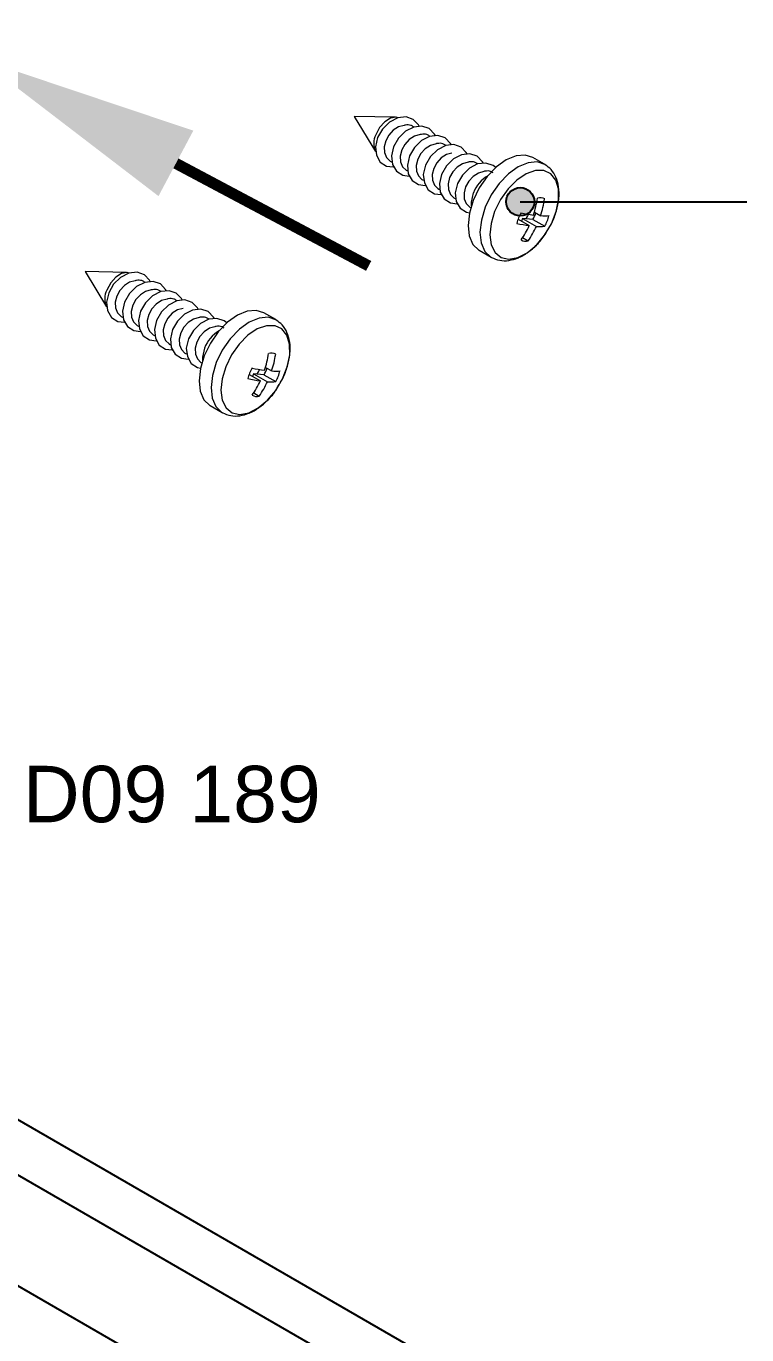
# Model space of a CAD drawing. Header units: millimetres. Extents: x 221 to 2771, y 196 to 840.
# Drawn here: x 2697.86 to 2723.4, y 646.85 to 693.24 of the extents above; entities that cross this region are included whole.
import ezdxf

# ---------------------------------------------------------------- set-up
doc = ezdxf.new("R2010")
doc.units = ezdxf.units.MM
doc.layers.add('yazı_numara_k', color=21, linetype='Continuous')
doc.styles.get("Standard").update_dxf_attribs({"font": 'arial.ttf'})

# ---------------------------------------------------------------- blocks, each defined once
blk = doc.blocks.new('V2 35 13 - 3D.1')
at = {"color": 7, "linetype": 'Continuous', "lineweight": 15}
for p, q in [((3743.63, 2278.61), (3739.99, 2278.68)), ((3739.99, 2278.68), (3741.87, 2275.56)), ((3756.86, 2274.43), (3755.8, 2275.04)), ((3743.16, 2274.72), (3743.28, 2274.65)), ((3744.58, 2273.91), (3744.7, 2273.84)), ((3745.99, 2273.09), (3746.11, 2273.02)), ((3747.41, 2272.28), (3747.53, 2272.2)), ((3748.82, 2271.46), (3748.94, 2271.39)), ((3750.23, 2270.64), (3750.36, 2270.57)), ((3754.5, 2269.57), (3755.5, 2269)), ((3754.9, 2269.64), (3754.8, 2269.4)), ((3754.9, 2269.64), (3756.13, 2268.93)), ((3755.21, 2269.61), (3754.9, 2269.64)), ((3755.82, 2269.55), (3755.21, 2269.61)), ((3755.82, 2269.55), (3756.87, 2268.94)), ((3755.95, 2270.2), (3756.51, 2269.88)), ((3754.91, 2267.94), (3755.4, 2267.66)), ((3751.05, 2266.81), (3752.11, 2266.2))]:
    blk.add_line(p, q, dxfattribs=at)
at = {"color": 7, "linetype": 'Continuous', "lineweight": 15, "flags": 128}
for points in [[(3743.9, 2278.56), (3743.7, 2278.61), (3743.21, 2278.53), (3742.7, 2278.2), (3742.24, 2277.68), (3741.9, 2277.04)], [(3745.74, 2277.81), (3745.68, 2277.92), (3745.22, 2278.41), (3744.58, 2278.63), (3743.85, 2278.54), (3743.12, 2278.17), (3742.49, 2277.56), (3742.06, 2276.8)], [(3744.41, 2277.88), (3743.92, 2277.74), (3743.45, 2277.45), (3743.06, 2277.02), (3742.79, 2276.51), (3742.65, 2275.98), (3742.67, 2275.47), (3742.85, 2275.03), (3743.16, 2274.72)], [(3747.15, 2277), (3747.1, 2277.11), (3746.64, 2277.59), (3745.99, 2277.81), (3745.26, 2277.73), (3744.53, 2277.36), (3743.91, 2276.75), (3743.47, 2275.99)], [(3742.06, 2276.8), (3741.87, 2275.99), (3741.96, 2275.23), (3742.3, 2274.63), (3742.86, 2274.27), (3743.45, 2274.2)], [(3745.82, 2277.06), (3745.33, 2276.93), (3744.87, 2276.63), (3744.48, 2276.2), (3744.2, 2275.7), (3744.06, 2275.16), (3744.09, 2274.65), (3744.26, 2274.22), (3744.58, 2273.91)], [(3748.57, 2276.18), (3748.51, 2276.29), (3748.05, 2276.78), (3747.41, 2276.99), (3746.67, 2276.91), (3745.95, 2276.54), (3745.32, 2275.93), (3744.89, 2275.17)], [(3747.24, 2276.25), (3746.75, 2276.11), (3746.28, 2275.81), (3745.89, 2275.39), (3745.61, 2274.88), (3745.48, 2274.34), (3745.5, 2273.83), (3745.68, 2273.4), (3745.99, 2273.09)], [(3743.47, 2275.99), (3743.28, 2275.17), (3743.37, 2274.41), (3743.72, 2273.81), (3744.28, 2273.46), (3744.87, 2273.38)], [(3744.89, 2275.17), (3744.7, 2274.35), (3744.78, 2273.6), (3745.13, 2273), (3745.69, 2272.64), (3746.28, 2272.56)], [(3749.98, 2275.37), (3749.92, 2275.48), (3749.46, 2275.96), (3748.82, 2276.18), (3748.09, 2276.09), (3747.36, 2275.72), (3746.74, 2275.12), (3746.3, 2274.35)], [(3748.65, 2275.43), (3748.16, 2275.29), (3747.7, 2275), (3747.31, 2274.57), (3747.03, 2274.07), (3746.89, 2273.53), (3746.92, 2273.02), (3747.09, 2272.58), (3747.41, 2272.28)], [(3751.4, 2274.55), (3751.34, 2274.66), (3750.88, 2275.14), (3750.24, 2275.36), (3749.5, 2275.28), (3748.77, 2274.91), (3748.15, 2274.3), (3747.72, 2273.54)], [(3751.4, 2274.55), (3751.34, 2274.66), (3750.88, 2275.14), (3750.24, 2275.36), (3749.5, 2275.28), (3748.77, 2274.91), (3748.15, 2274.3), (3747.72, 2273.54)], [(3755.8, 2275.04), (3755.13, 2275.25), (3754.33, 2275.18), (3753.46, 2274.82), (3752.59, 2274.2), (3751.77, 2273.35), (3751.07, 2272.34), (3750.53, 2271.23)], [(3746.3, 2274.35), (3746.11, 2273.54), (3746.2, 2272.78), (3746.54, 2272.18), (3747.1, 2271.82), (3747.7, 2271.75)], [(3750.07, 2274.62), (3749.58, 2274.48), (3749.11, 2274.18), (3748.72, 2273.76), (3748.44, 2273.25), (3748.31, 2272.71), (3748.33, 2272.2), (3748.51, 2271.77), (3748.82, 2271.46)], [(3752.52, 2274.14), (3752.29, 2274.33), (3751.65, 2274.54), (3750.92, 2274.46), (3750.19, 2274.09), (3749.57, 2273.48), (3749.13, 2272.72)], [(3752.43, 2270.25), (3752.11, 2269.18), (3752.01, 2268.17), (3752.13, 2267.29), (3752.47, 2266.61), (3753.01, 2266.18), (3753.69, 2266.03), (3754.48, 2266.18), (3755.31, 2266.6), (3756.13, 2267.28), (3756.86, 2268.16), (3757.46, 2269.17), (3757.88, 2270.24), (3758.1, 2271.29), (3758.09, 2272.25), (3757.85, 2273.04), (3757.41, 2273.6), (3756.8, 2273.89), (3756.05, 2273.89), (3755.23, 2273.6), (3754.4, 2273.04), (3753.62, 2272.26), (3752.95, 2271.31), (3752.43, 2270.25)], [(3747.72, 2273.54), (3747.53, 2272.72), (3747.61, 2271.96), (3747.96, 2271.36), (3748.52, 2271.01), (3749.11, 2270.93)], [(3747.72, 2273.54), (3747.53, 2272.72), (3747.61, 2271.96), (3747.96, 2271.36), (3748.52, 2271.01), (3749.11, 2270.93)], [(3749.13, 2272.72), (3748.94, 2271.9), (3749.03, 2271.15), (3749.37, 2270.55), (3749.93, 2270.19), (3750.2, 2270.13)], [(3751.48, 2273.8), (3750.99, 2273.66), (3750.53, 2273.36), (3750.13, 2272.94), (3749.86, 2272.43), (3749.72, 2271.9), (3749.74, 2271.38), (3749.92, 2270.95), (3750.23, 2270.64)], [(3750.54, 2271.9), (3750.36, 2271.09), (3750.36, 2270.74)], [(3750.53, 2271.23), (3750.19, 2270.1), (3750.07, 2269.02), (3750.17, 2268.08), (3750.5, 2267.33), (3751.03, 2266.83), (3751.05, 2266.81)]]:
    blk.add_lwpolyline(points, dxfattribs=at)
at = {"color": 8, "linetype": 'Continuous', "lineweight": 15, "flags": 128}
for points in [[(3756.89, 2274.41), (3756.88, 2274.41), (3756.19, 2274.64), (3755.39, 2274.57), (3754.52, 2274.21), (3753.65, 2273.59), (3752.83, 2272.74), (3752.13, 2271.72), (3751.59, 2270.62)], [(3751.59, 2270.62), (3751.25, 2269.49), (3751.13, 2268.41), (3751.23, 2267.47), (3751.56, 2266.72), (3752.09, 2266.21), (3752.14, 2266.18)]]:
    blk.add_lwpolyline(points, dxfattribs=at)
at = {"color": 7, "linetype": 'Continuous', "lineweight": 15}
for centre, radius, start, end in [((3743.41, 2276.27), 1.7, 152.6879, 204.5222), ((3753.4, 2270.79), 3.06, 120.6622, 158.7018), ((3746.98, 2272.88), 9.36, 341.7306, 351.0964), ((3756.47, 2270.61), 0.853, 62.127, 105.938), ((3747.61, 2272.81), 9.36, 341.7303, 351.0966), ((3757.68, 2268.45), 3.37, 149.7749, 167.1388), ((3757.93, 2284.28), 14.49, 257.3668, 261.8221), ((3753.63, 2270.81), 1.97, 322.7901, 336.34), ((3752.76, 2271.32), 3.54, 329.9982, 340.2512), ((3756.82, 2273.92), 4.05, 265.6023, 276.043), ((3753.95, 2270.64), 3.37, 329.7747, 347.139), ((3757.56, 2283.33), 14.48, 257.3657, 261.8232), ((3747.99, 2272.46), 8.27, 325.0717, 335.2487), ((3748.62, 2272.39), 8.27, 325.0712, 335.2489), ((3756.44, 2272.97), 4.05, 265.6032, 276.043), ((3755.17, 2268.48), 0.853, 242.128, 285.9381)]:
    blk.add_arc(centre, radius, start, end, dxfattribs=at)
for points, knots in [([(3745.23, 2277.76), (3745.16, 2277.81), (3744.96, 2277.93), (3744.65, 2277.93), (3744.45, 2277.89), (3744.41, 2277.88)], [0, 0, 0, 0, 0.320973, 0.87991, 1, 1, 1, 1]), ([(3746.64, 2276.95), (3746.57, 2276.99), (3746.37, 2277.12), (3746.07, 2277.11), (3745.86, 2277.07), (3745.82, 2277.06)], [0, 0, 0, 0, 0.320973, 0.87991, 1, 1, 1, 1]), ([(3748.06, 2276.13), (3747.98, 2276.18), (3747.78, 2276.3), (3747.48, 2276.3), (3747.27, 2276.26), (3747.24, 2276.25)], [0, 0, 0, 0, 0.320972, 0.87991, 1, 1, 1, 1]), ([(3750.89, 2274.5), (3750.81, 2274.54), (3750.61, 2274.67), (3750.31, 2274.67), (3750.1, 2274.62), (3750.07, 2274.62)], [0, 0, 0, 0, 0.3209728, 0.8799095, 1, 1, 1, 1]), ([(3757.09, 2268.55), (3757.23, 2268.77), (3757.57, 2269.33), (3757.93, 2270.3), (3758.16, 2271.4), (3758.14, 2272.42), (3757.9, 2273.28), (3757.49, 2273.97), (3757.09, 2274.26), (3756.9, 2274.39)], [0, 0, 0, 0, 0.1069273, 0.2674901, 0.429858, 0.5956543, 0.7429933, 0.8808735, 1, 1, 1, 1]), ([(3752.3, 2273.68), (3752.23, 2273.73), (3752.03, 2273.85), (3751.72, 2273.85), (3751.52, 2273.81), (3751.48, 2273.8)], [0, 0, 0, 0, 0.320974, 0.879909, 1, 1, 1, 1]), ([(3752.16, 2266.18), (3752.39, 2266.08), (3752.87, 2265.87), (3753.69, 2265.88), (3754.53, 2266.12), (3755.38, 2266.59), (3756.19, 2267.3), (3756.78, 2267.98), (3757.03, 2268.44), (3757.09, 2268.55)], [0, 0, 0, 0, 0.142788, 0.288962, 0.440822, 0.603454, 0.773249, 0.943693, 1, 1, 1, 1])]:
    blk.add_open_spline(points, degree=3, knots=knots, dxfattribs=at)
blk = doc.blocks.new('yuvarlakk')
at = {"layer": 'yazı_numara_k'}
blk.add_hatch(color=21, dxfattribs=at).paths.add_polyline_path([(-159.086, 172.801, -1), (-160.086, 172.801, -1)])
at = {"layer": 'yazı_numara_k', "color": 21}
blk.add_circle((-159.586, 172.801), 0.5, dxfattribs=at)
blk = doc.blocks.new('Yön Görseli')
at = {"color": 32, "const_width": 0.5}
blk.add_lwpolyline([(1544.066, -90.161), (1544.066, -99.975)], dxfattribs=at)
at = {"color": 32}
blk.add_solid([(1545.732, -99.975), (1542.399, -99.975), (1544.066, -109.975)], dxfattribs=at)

msp = doc.modelspace()

# ---------------------------------------------------------------- linework, layer by layer
at = {"color": 143, "linetype": 'Continuous'}
for p, q in [((2719.783, 641.65), (2686.86, 660.656)), ((2718.086, 640.671), (2685.163, 659.677)), ((2681.769, 657.717), (2714.692, 638.711))]:
    msp.add_line(p, q, dxfattribs=at)
at = {"layer": 'yazı_numara_k', "color": 21}
msp.add_line((2715.375, 687.014), (2723.403, 687.014), dxfattribs=at)

# ---------------------------------------------------------------- block references
at = {"color": 21, "linetype": 'Continuous', "lineweight": 15, "xscale": 0.7884799999999998, "yscale": 0.7884799999999998, "zscale": 0.7884799999999998, "rotation": 241.9875270049491}
msp.add_blockref('Yön Görseli', (3344.563, 1726.184), dxfattribs=at)
at = {"xscale": 0.4, "yscale": 0.4, "zscale": 0.4}
for p in [(1213.495, -221.432), (1203.964, -226.936)]:
    msp.add_blockref('V2 35 13 - 3D.1', p, dxfattribs=at)
at = {"rotation": 180}
msp.add_blockref('yuvarlakk', (2555.789, 859.815), dxfattribs=at)

# ---------------------------------------------------------------- texts
at = {"layer": 'yazı_numara_k', "color": 21, "insert": (2697.743, 664.993), "char_height": 2, "attachment_point": 7}
msp.add_mtext('{\\fArial|b0|i0|c162|p34;D09 189 }', dxfattribs=at)

doc.saveas('drawing.dxf')
